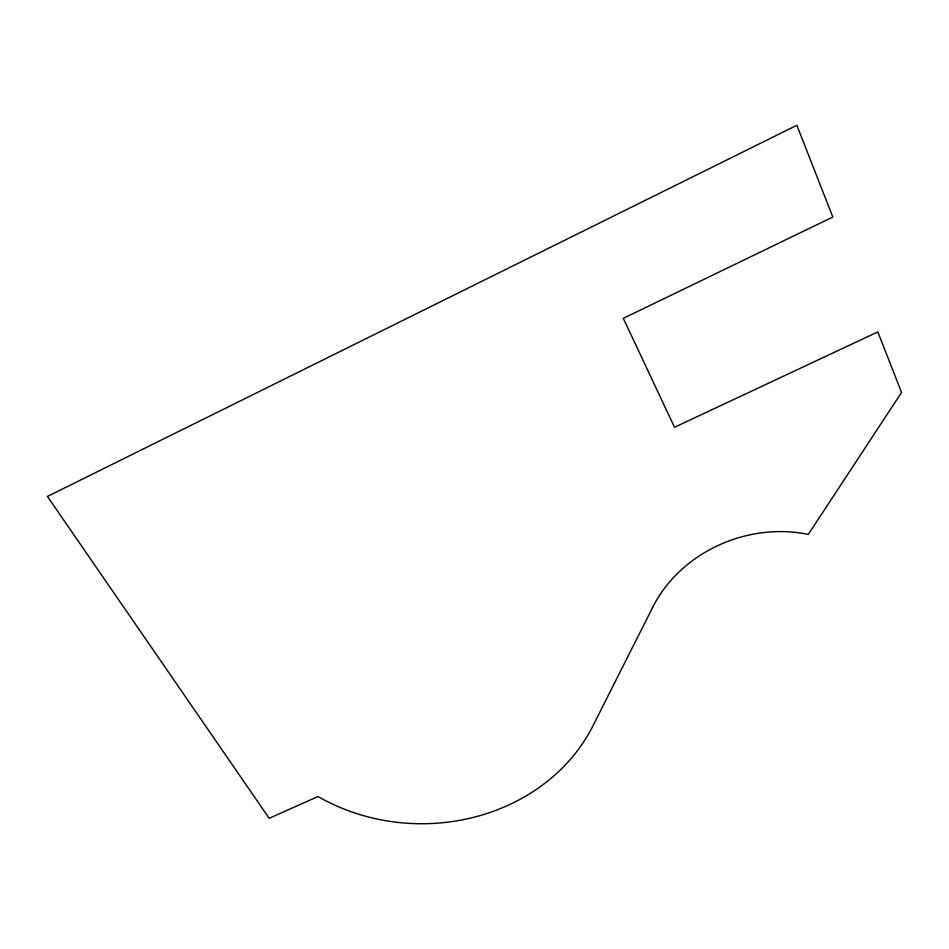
<?xml version="1.0" encoding="UTF-8"?>
<svg xmlns="http://www.w3.org/2000/svg" width="949" height="949" viewBox="0 0 949 949"><rect width="100%" height="100%" fill="white"/><g stroke="black" fill="none" stroke-linecap="round" stroke-linejoin="round"><path stroke-width="1.42" d="M652.876 606.957L592.757 726.21A188.044 164.806 1.2 0 1 318.022 796.508L269.184 818.299L47.45 496.446L796.863 125.268L832.819 217.036L623.327 318.342L674.514 427.275L877.825 331.925L901.55 392.483L808.287 534.429A129.23 111.069 -19.4 0 0 652.876 606.957"/></g></svg>
